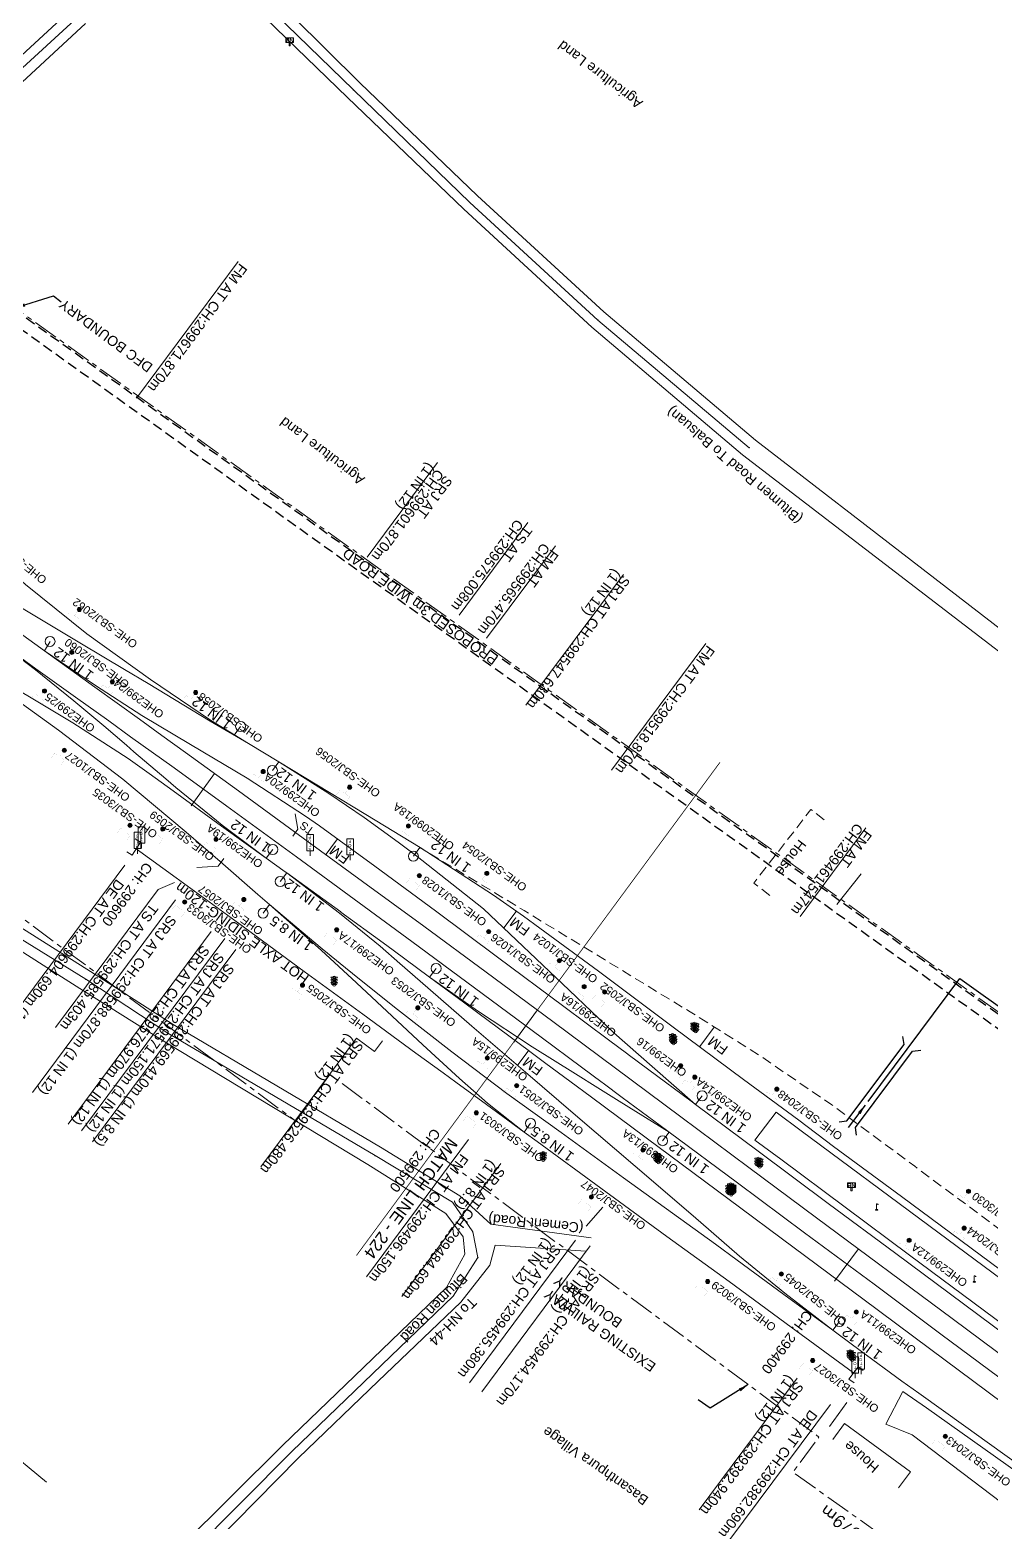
# Model space of a CAD drawing. Header units: metres. Extents: x 628572 to 650094, y 3375792 to 3391117.
# Drawn here: x 645079.5 to 645319.8, y 3379381.3 to 3379754.2 of the extents above; entities that cross this region are included whole.
import ezdxf
from ezdxf.enums import TextEntityAlignment as Align

# ---------------------------------------------------------------- set-up
doc = ezdxf.new("R2010")
doc.units = ezdxf.units.M
doc.header["$MEASUREMENT"] = 0
for name, pattern in [('CENTER', [2, 1.25, -0.25, 0.25, -0.25]), ('DASHED', [0.75, 0.5, -0.25]), ('PHANTOM2', [1.25, 0.625, -0.125, 0.125, -0.125, 0.125, -0.125])]:
    doc.linetypes.add(name, pattern=pattern)
for name, color, linetype, lineweight in [('Compound Wall', 251, 'Continuous', 0), ('DFCC BOUNDARY', 6, 'CENTER', 0), ('Exg track', 7, 'Continuous', 0), ('Existing Chainage', 7, 'Continuous', 0), ('Existing IR Track', 143, 'Continuous', 0), ('Existing Railway Boundary', 7, 'CENTER', 0), ('Lamp_Post', 7, 'Continuous', 0), ('MATCH LINE', 7, 'Continuous', 0), ('Name Board', 251, 'Continuous', 0), ('NEW PRO. BOX', 1, 'Continuous', 30), ('OHE MAST', 8, 'Continuous', 0), ('Platform', 251, 'Continuous', 0), ('Residential Building Semipucca', 251, 'Continuous', 0), ("SADHUGARH STN SRJ's", 251, 'Continuous', 0), ("SARAI BANJARA STN SRJ's", 251, 'Continuous', 0), ('Side Details', 251, 'Continuous', 0), ('Sign Board', 251, 'Continuous', 0), ('SRJ13A', 8, 'Continuous', 0), ('STOP', 8, 'Continuous', 0), ('Subroad Centre', 34, 'Continuous', 0), ('Subroad Edge', 34, 'Continuous', 0), ('Text', 251, 'Continuous', 0)]:
    doc.layers.add(name, color=color, linetype=linetype, lineweight=lineweight)
doc.layers.add('DRAIN CULVERT', color=1, linetype='Continuous')
doc.layers.add('PROPOSED ROAD', color=10, linetype='DASHED')
doc.styles.add('CUT-FILL', font='cut-fill.shx', dxfattribs={"height": 2})
doc.styles.add('NB', font='swissbo.ttf', dxfattribs={"height": 1.5})
doc.styles.add('ROMANT', font='romant__.ttf')
doc.styles.get("Standard").update_dxf_attribs({"font": 'arial.ttf'})
doc.styles.add('Style-Arial', font='arial.ttf')
doc.styles.add('Text', font='arial.ttf', dxfattribs={"height": 2})
doc.dimstyles.new('ISO-25', dxfattribs={"dimtxt": 2.5, "dimasz": 2.5, "dimexe": 1.25, "dimexo": 0.625, "dimtad": 1, "dimtxsty": 'Standard', "dimcen": 2.5, "dimadec": 0, "dimazin": 0, "dimtfac": 1, "dimtmove": 0, "dimatfit": 3, "dimfxl": 1, "dimarcsym": 0})

# ---------------------------------------------------------------- blocks, each defined once
blk = doc.blocks.new('LP')
at = {"flags": 128}
for points in [[(0, 0), (0, 1.5)], [(0.25, 1.35), (0.44, 1.35)]]:
    blk.add_lwpolyline(points, dxfattribs=at)
for centre, radius, start, end in [((0.07, 0.99), 0.519, 57.6425, 97.3165), ((0.34, 1.33), 0.094, 11.7012, 168.0476)]:
    blk.add_arc(centre, radius, start, end)
at = {"extrusion": (0, 0, -1)}
blk.add_ellipse((0, 0.01), major_axis=(0.308, 0), ratio=0.400495, dxfattribs=at)
blk.add_ellipse((0.35, 1.36), major_axis=(0.0017, 0.0438), ratio=0.461056, start_param=1.74022, end_param=4.575836)
blk = doc.blocks.new('NB')
for p, q in [((-0.98, 0.82), (-0.98, 1.98)), ((-0.98, 1.98), (0.98, 1.98)), ((-0.98, 0.82), (0.98, 0.82)), ((-0.13, 0.82), (-0.13, 0)), ((-0.13, 0), (0.13, 0)), ((0.13, 0.82), (0.13, 0)), ((0.98, 1.98), (0.98, 0.82))]:
    blk.add_line(p, q)
at = {"style": 'NB', "width": 1.025371}
blk.add_text('NB', height=0.988, rotation=180, dxfattribs=at).set_placement((-0.02, 1.38), align=Align.MIDDLE_CENTER)
blk = doc.blocks.new('STOP')
at = {"layer": 'SRJ13A', "flags": 128}
blk.add_lwpolyline([(0.84, 5.38), (-0.84, 5.38), (-0.84, 1.32), (0.84, 1.32), (0.84, 5.38)], close=True, dxfattribs=at)
blk.add_lwpolyline([(0, 1.32), (0, 0)], dxfattribs=at)
at = {"layer": 'SRJ13A', "char_height": 0.739, "attachment_point": 7, "rotation": 180, "line_spacing_factor": 0.6, "style": 'CUT-FILL'}
for s, insert in [('O', (0.3, 4.07)), ('P', (0.3, 5.05)), ('S', (0.3, 2.02)), ('T', (0.3, 3.07))]:
    blk.add_mtext(s, dxfattribs=dict(at, insert=insert))
blk = doc.blocks.new('SIG')
for color, points in [(1, [(-0.22, 0.42, 0.180295), (-0.01, 0.33, -0.00255), (0.01, 0.33, -0.00255), (0.02, 0.33, 0.180295), (0.23, 0.42, -0.002654), (0.25, 0.44, 0.184495), (0.33, 0.65, 1.000001), (-0.32, 0.65, 0.184495), (-0.24, 0.44, -0.002654)]), (2, [(0.23, -0.23, -0.002654), (0.25, -0.21, 0.184495), (0.33, 0.01, 1.000001), (-0.32, 0.01, 0.184495), (-0.24, -0.21, -0.002654), (-0.22, -0.23, 0.180295), (-0.01, -0.32, -0.00255), (0.01, -0.32, -0.00255), (0.02, -0.32, 0.180295)]), (3, [(0.23, -0.88, -0.002654), (0.25, -0.86, 0.184495), (0.33, -0.64, 1.000001), (-0.32, -0.64, 0.184495), (-0.24, -0.86, -0.002654), (-0.22, -0.88, 0.395599)])]:
    blk.add_hatch(color=color).paths.add_polyline_path(points)
for p, q in [((-0.31, 0.98), (-0.32, -0.9)), ((0.33, -0.9), (0.32, 0.98))]:
    blk.add_line(p, q)
at = {"flags": 128}
for points in [[(-0.31, 0.98), (-0.81, 0.98, 0.198758), (-0.42, 0.41, 0.003814), (-0.31, 0.39)], [(-0.31, 0.33), (-0.81, 0.33, 0.198758), (-0.42, -0.23, 0.003727), (-0.32, -0.26)], [(0.32, 0.98), (0.82, 0.98, -0.198758), (0.44, 0.41, -0.003814), (0.32, 0.39)], [(0.32, 0.33), (0.82, 0.33, -0.198758), (0.44, -0.23, -0.003727), (0.33, -0.26)], [(-0.32, -0.32), (-0.81, -0.32, 0.198758), (-0.42, -0.88, 0.003639), (-0.32, -0.9)], [(0.33, -0.32), (0.82, -0.32, -0.198758), (0.44, -0.88, -0.003639), (0.33, -0.9)]]:
    blk.add_lwpolyline(points, format="xyb", dxfattribs=at)
for centre, radius, start, end in [((0.01, 0.91), 0.324, 12.4049, 167.5951), ((0.01, 0.81), 0.357, 27.7578, 152.2422), ((0.01, -0.9), 0.324, 181.4572, 358.5428)]:
    blk.add_arc(centre, radius, start, end)
blk = doc.blocks.new('OHE MAST')
h = blk.add_hatch(color=256)
edge = h.paths.add_edge_path()
edge.add_arc((0, 0), 0.514, 0, 360)
at = {"const_width": 0.01, "flags": 128}
for points in [[(1.5, 3.5), (1.5, 2), (-1.5, 2), (-1.5, 3.5)], [(0, 2), (0, 0)]]:
    blk.add_lwpolyline(points, dxfattribs=at)
blk.add_circle((0, 0), 0.514)

msp = doc.modelspace()

# ---------------------------------------------------------------- linework, layer by layer
at = {"layer": 'Compound Wall', "linetype": 'Continuous', "flags": 128}
for points in [[(645281.1783, 3379535.5799), (645287.2924, 3379543.257)], [(645003.217, 3379474.1753), (645003.6444, 3379474.7045), (645047.64, 3379431.1998), (645072.6223, 3379400.4256), (645083.6898, 3379391.2815)], [(645279.3475, 3379405.1603), (645283.6521, 3379411.1359)]]:
    msp.add_lwpolyline(points, dxfattribs=at)
at = {"layer": 'DFCC BOUNDARY', "ltscale": 5, "flags": 128}
msp.add_lwpolyline([(645346.1837, 3379491.1213), (644839.6006, 3379853.8387)], dxfattribs=at)
at = {"layer": 'DRAIN CULVERT'}
msp.add_lwpolyline([(645289.0162, 3379486.3444), (645311.9598, 3379517.1423), (645325.6037, 3379507.3731), (645358.8952, 3379553.555)], dxfattribs=at)
at = {"layer": 'Exg track', "const_width": 0.3, "flags": 128}
for points in [[(645156.3848, 3379551.9968), (645153.4565, 3379548.0665)], [(645201.0911, 3379533.9506), (645197.9319, 3379529.7104)], [(645204.1524, 3379499.1351), (645201.389, 3379495.4261)]]:
    msp.add_lwpolyline(points, dxfattribs=at)
at = {"layer": 'Exg track', "color": 88, "linetype": 'DASHED', "ltscale": 5, "const_width": 0.3, "flags": 128}
msp.add_lwpolyline([(645250.5692, 3379505.0011), (645246.8812, 3379500.0512)], dxfattribs=at)
at = {"layer": 'Existing Chainage', "color": 7, "linetype": 'Continuous', "lineweight": 13, "flags": 128}
for points in [[(645119.7858, 3379560.2395), (645125.6682, 3379568.3264)], [(645200.426, 3379501.2108), (645206.3596, 3379509.2602)], [(645280.6006, 3379441.5157), (645286.5684, 3379449.5398)]]:
    msp.add_lwpolyline(points, dxfattribs=at)
at = {"layer": 'Existing IR Track', "flags": 128}
for points in [[(645329.606, 3379438.7007), (645297.3167, 3379462.622), (645280.3899, 3379475.1251), (645271.6639, 3379481.6909), (645257.8621, 3379491.888), (645240.2623, 3379504.9717), (645221.6204, 3379518.9284), (645206.9825, 3379529.6928), (645202.839, 3379532.729), (645195.3921, 3379537.9337), (645177.0138, 3379549.827), (645163.4744, 3379558.0795), (645154.4054, 3379563.6113), (645141.7376, 3379571.2744), (645134.1416, 3379575.807), (645124.6768, 3379581.6439), (645109.6629, 3379591.8222), (645093.7303, 3379603.2831), (645078.4399, 3379615.5838), (645064.3926, 3379628.0809), (645038.693, 3379655.1177)], [(645008.0015, 3379653.1445), (645023.523, 3379642.5562), (645029.1918, 3379638.9515), (645044.636, 3379629.608), (645055.213, 3379623.1752), (645059.2123, 3379620.7358), (645064.9142, 3379617.2694), (645074.9562, 3379611.2191), (645092.3978, 3379600.79), (645103.1954, 3379594.3328), (645109.0767, 3379590.8399), (645124.5734, 3379581.4554), (645134.1339, 3379575.8074)], [(645324.6469, 3379421.232), (645309.9731, 3379432.1329), (645276.0729, 3379457.3456), (645259.2161, 3379469.905), (645242.1859, 3379482.5771), (645225.8403, 3379494.7122), (645210.2246, 3379506.4111), (645193.5179, 3379518.7265), (645177.9655, 3379530.1923), (645162.6466, 3379541.3767), (645149.0777, 3379551.2539), (645131.6326, 3379563.9879), (645118.4271, 3379573.5935), (645112.4825, 3379577.8856), (645106.8962, 3379581.8944), (645095.7432, 3379589.9487), (645083.1527, 3379599.0279), (645072.9111, 3379606.3856)], [(645051.5902, 3379604.682), (645056.9484, 3379601.0313), (645066.3818, 3379595.0826), (645078.9933, 3379587.7895), (645090.2849, 3379580.9894), (645104.1014, 3379572.063), (645109.2957, 3379568.3127), (645115.3111, 3379563.9793), (645127.3742, 3379555.2259), (645138.6042, 3379547.1817)], [(645321.6837, 3379417.5253), (645307.2167, 3379428.2266), (645290.4896, 3379440.7319), (645273.0778, 3379453.5948), (645256.4044, 3379466.0232), (645239.2802, 3379478.7592), (645238.5814, 3379479.2301), (645227.5474, 3379487.3852), (645222.7556, 3379490.9494), (645222.5458, 3379491.0946), (645217.3803, 3379494.9252), (645207.2705, 3379502.473), (645190.611, 3379514.8247), (645175.0013, 3379526.4038), (645146.1533, 3379547.5515), (645128.7706, 3379560.1776), (645115.5406, 3379569.7597), (645104.6955, 3379577.5385), (645099.2113, 3379581.4716), (645090.913, 3379587.4413), (645081.0438, 3379594.5181), (645069.667, 3379602.7326)], [(645348.6962, 3379391.6815), (645318.9942, 3379413.7676), (645304.3125, 3379424.6314), (645287.6606, 3379437.0456), (645270.484, 3379449.8306), (645253.9485, 3379462.1743), (645236.7521, 3379474.9097), (645219.8671, 3379487.4666), (645214.4465, 3379491.4699), (645208.4756, 3379495.8971), (645204.4809, 3379498.8586), (645204.3974, 3379498.9538), (645191.4496, 3379508.5314), (645187.8691, 3379511.1998), (645179.4235, 3379517.4672), (645170.3233, 3379524.188), (645167.7771, 3379526.0685), (645157.2409, 3379533.7245), (645157.2191, 3379533.7473), (645143.7021, 3379543.5304), (645143.356, 3379543.809), (645138.6042, 3379547.1817), (645127.5705, 3379555.4737), (645126.1721, 3379556.5656), (645115.9839, 3379564.8722), (645113.5063, 3379567.0131), (645105.5205, 3379573.8014), (645103.6242, 3379575.4265), (645098.0077, 3379580.2241), (645090.5228, 3379586.5266), (645080.9295, 3379594.2339), (645069.667, 3379602.7326)], [(645327.4995, 3379424.9542), (645312.8706, 3379435.7977), (645295.9274, 3379448.4032), (645279.0288, 3379460.913), (645261.5522, 3379473.9399), (645245.8914, 3379485.6238), (645244.7456, 3379486.4783), (645234.221, 3379494.3114), (645229.0702, 3379498.1379), (645228.9238, 3379498.24), (645224.082, 3379501.8263), (645212.9414, 3379510.1015), (645196.3757, 3379522.4195), (645180.8936, 3379534.0033), (645165.7638, 3379545.1869), (645151.9046, 3379555.2497), (645148.4332, 3379557.6669), (645133.8448, 3379567.1631), (645119.6543, 3379575.5785), (645107.4974, 3379582.8496), (645095.8772, 3379590.313), (645083.1527, 3379599.0279)], [(645077.7004, 3379585.6678), (645086.6527, 3379579.1981), (645102.7684, 3379566.9277), (645118.6029, 3379553.7191), (645127.0922, 3379546.3348), (645136.4755, 3379538.1235), (645139.3981, 3379535.6166), (645152.5627, 3379524.5635), (645158.3791, 3379519.7718), (645161.8562, 3379516.9231), (645171.3993, 3379509.3393), (645184.9822, 3379498.7965), (645198.7359, 3379488.4018), (645212.2845, 3379478.6179), (645227.8465, 3379467.3335), (645243.6761, 3379455.9094), (645250.8575, 3379450.7112), (645256.2784, 3379446.7387), (645267.9701, 3379438.1499), (645280.2133, 3379429.2153), (645281.5295, 3379428.2334), (645287.015, 3379424.1875), (645297.425, 3379416.5182), (645301.6828, 3379413.4875), (645313.4411, 3379405.0691), (645318.799, 3379401.2832), (645328.1911, 3379394.5042)], [(645141.7376, 3379571.2744), (645154.2198, 3379563.3247), (645163.0476, 3379557.3174), (645171.5441, 3379551.1841), (645175.8895, 3379547.9839), (645192.86, 3379534.5229), (645214.3115, 3379514.169), (645225.4746, 3379503.5347), (645234.9995, 3379495.172), (645245.8914, 3379485.6238)], [(645103.7572, 3379548.7906), (645105.0669, 3379547.9398), (645107.157, 3379551.1572), (645105.8473, 3379552.008)], [(645106.1119, 3379549.5485), (645116.1031, 3379542.2479), (645131.6397, 3379530.9186), (645148.1002, 3379518.9121), (645162.6901, 3379508.2347), (645176.0012, 3379498.4576), (645182.7807, 3379493.5283), (645185.9768, 3379491.1944), (645193.634, 3379485.6274), (645203.0107, 3379478.7627), (645206.2634, 3379476.3602), (645222.185, 3379464.7378), (645238.7161, 3379452.682), (645254.3131, 3379441.3748), (645269.7781, 3379430.0229), (645285.3601, 3379418.5748)], [(645143.6957, 3379543.5333), (645156.8776, 3379533.4786), (645167.0268, 3379525.1858), (645171.9943, 3379520.8358), (645177.0284, 3379516.4322), (645189.9327, 3379505.2389), (645203.3892, 3379493.7128), (645215.8887, 3379482.9961), (645230.8094, 3379470.1947), (645245.2595, 3379457.7786), (645256.8808, 3379447.7407), (645268.1683, 3379438.4733), (645280.2133, 3379429.2153)], [(645139.3981, 3379535.6166), (645152.3237, 3379524.1738), (645161.1747, 3379516.0116), (645166.1971, 3379511.312), (645177.76, 3379500.5642), (645186.8947, 3379492.0927), (645193.9049, 3379485.993), (645203.0107, 3379478.7627)], [(645179.4118, 3379517.476), (645191.5984, 3379508.8542), (645205.0704, 3379500.0217), (645215.8639, 3379493.2787), (645221.4782, 3379489.8133), (645226.8267, 3379486.4711), (645239.2802, 3379478.7592)], [(645179.4118, 3379517.476), (645191.5984, 3379508.8542), (645205.0704, 3379500.0217), (645215.8639, 3379493.2787), (645221.4782, 3379489.8133), (645226.8267, 3379486.4711), (645239.2802, 3379478.7592)], [(645287.7533, 3379419.2007), (645286.493, 3379420.123), (645284.2273, 3379417.0267), (645285.4876, 3379416.1044)], [(645287.7533, 3379419.2007), (645286.493, 3379420.123), (645284.2273, 3379417.0267), (645285.4876, 3379416.1044)]]:
    msp.add_lwpolyline(points, dxfattribs=at)
for points, elevation in [([(645145.2604, 3379552.7266), (645146.5094, 3379554.4424), (645145.774, 3379558.2434)], 266.68), ([(645128.0203, 3379547.1206), (645126.5825, 3379545.1827), (645121.2109, 3379544.8562)], 473.451)]:
    msp.add_lwpolyline(points, dxfattribs=dict(at, elevation=elevation))
at = {"layer": 'Existing IR Track', "color": 88, "linetype": 'DASHED', "ltscale": 5, "flags": 128}
for points in [[(645264.4033, 3379537.8999), (645260.4514, 3379540.9611), (645274.7199, 3379559.3813), (645278.6719, 3379556.32)], [(645796.051, 3379092.334), (645786.8432, 3379099.1751), (645772.0176, 3379110.2895), (645755.282, 3379122.8364), (645738.2075, 3379137.0691), (645734.1924, 3379140.5703), (645721.7452, 3379151.4243), (645697.1925, 3379173.1916), (645694.4742, 3379175.6016), (645681.6516, 3379186.4279), (645669.0902, 3379196.3955), (645654.1938, 3379207.771), (645639.9103, 3379218.4645), (645626.5201, 3379228.4618), (645612.3837, 3379238.9665), (645598.4449, 3379249.2364), (645583.8885, 3379259.9864), (645569.9758, 3379270.333), (645555.0285, 3379281.3905), (645540.5596, 3379292.2068), (645523.285, 3379305.0208), (645499.2608, 3379322.8236), (645481.5125, 3379336.0476), (645463.1939, 3379349.6362), (645446.7866, 3379361.7906), (645431.243, 3379373.29), (645415.4871, 3379384.935), (645400.1815, 3379396.3059), (645382.885, 3379409.1295), (645367.0164, 3379420.9198), (645350.2385, 3379433.3956), (645333.9404, 3379445.4914), (645316.7979, 3379458.1929), (645300.6587, 3379470.1905), (645279.9538, 3379485.5172), (645261.7799, 3379497.9623), (645245.9712, 3379507.888), (645244.5069, 3379508.7958), (645223.0907, 3379521.8664), (645203.0084, 3379534.1113), (645195.7164, 3379538.5356), (645176.9703, 3379549.8488)], [(645772.0176, 3379110.2895), (645755.282, 3379122.8364), (645738.2075, 3379137.0691), (645734.1924, 3379140.5703), (645721.7452, 3379151.4243), (645697.1925, 3379173.1916), (645694.4742, 3379175.6016), (645681.6516, 3379186.4279), (645669.0902, 3379196.3955), (645654.1938, 3379207.771), (645639.9103, 3379218.4645), (645626.5201, 3379228.4618), (645612.3837, 3379238.9665), (645598.4449, 3379249.2364), (645583.8885, 3379259.9864), (645569.9758, 3379270.333), (645555.0285, 3379281.3905), (645540.5596, 3379292.2068), (645523.285, 3379305.0208), (645499.2608, 3379322.8236), (645481.5125, 3379336.0476), (645463.1939, 3379349.6362), (645446.7866, 3379361.7906), (645431.243, 3379373.29), (645415.4871, 3379384.935), (645400.1815, 3379396.3059), (645382.885, 3379409.1295), (645367.0164, 3379420.9198), (645350.2385, 3379433.3956), (645333.9404, 3379445.4914), (645316.7979, 3379458.1929), (645300.6587, 3379470.1905), (645279.9538, 3379485.5172), (645261.7799, 3379497.9623), (645245.9712, 3379507.888), (645244.5069, 3379508.7958), (645223.0907, 3379521.8664), (645203.0084, 3379534.1113), (645195.7164, 3379538.5356), (645176.9703, 3379549.8488)]]:
    msp.add_lwpolyline(points, dxfattribs=at)
at = {"layer": 'Existing Railway Boundary', "ltscale": 5, "flags": 128}
msp.add_lwpolyline([(631983.38, 3389039.032), (631997.7807, 3389029.4226), (631998.0481, 3389028.4172), (632017.689, 3389013.381), (632054.7643, 3388986.9088), (632106.6339, 3388955.856), (632154.9467, 3388925.0992), (632230.8669, 3388875.9972), (632261.2753, 3388857.0709), (632290.5359, 3388840.2738), (632385.6616, 3388776.6365), (632400.5735, 3388766.5357), (632397.5375, 3388762.1235), (632395.5364, 3388759.1088), (632389.2973, 3388750.367), (632386.7075, 3388746.9674), (632380.0799, 3388739.4039), (632361.8258, 3388715.063), (632365.1364, 3388712.5802), (632373.8273, 3388706.8724), (632388.4278, 3388697.2834), (632403.5607, 3388687.3436), (632418.7904, 3388677.3402), (632434.5002, 3388667.0345), (632450.2517, 3388656.7014), (632466.7864, 3388645.8571), (632483.3195, 3388635.0137), (632501.7611, 3388622.9148), (632520.2525, 3388610.7831), (632536.8197, 3388599.9238), (632553.3588, 3388589.0829), (632565.8495, 3388580.885), (632578.4671, 3388572.604), (632596.9196, 3388560.5289), (632615.4939, 3388548.3741), (632635.6038, 3388535.295), (632652.8405, 3388523.9973), (632669.9946, 3388512.743), (632686.4084, 3388501.9869), (632696.8068, 3388495.1588), (632732.8678, 3388550.0585), (632815.552, 3388494.313), (632865.8266, 3388462.6693), (632954.7858, 3388408.1832), (633025.1519, 3388369.9037), (633056.7277, 3388353.8904), (633065.1399, 3388349.0145), (633088.5914, 3388328.9973), (633152.5885, 3388273.22), (633202.5468, 3388242.3953), (633264.4413, 3388204.6969), (633318.529, 3388171.7998), (633353.1394, 3388148.7029), (633406.9301, 3388112.3266), (633420.502, 3388103.4378), (633436.8123, 3388092.7008), (633466.2362, 3388073.356), (633479.8402, 3388064.4269), (633497.3225, 3388052.9837), (633514.7073, 3388041.6043), (633531.7969, 3388030.3277), (633546.129, 3388020.9518), (633562.4852, 3388010.2117), (633576.5949, 3388000.9466), (633594.4174, 3387989.2137), (633606.8568, 3387981.0241), (633607.7091, 3387982.3188), (633610.8424, 3387980.256), (633626.8506, 3387969.7582), (633642.9494, 3387959.201), (633660.1619, 3387947.8844), (633677.4438, 3387936.5221), (633693.0899, 3387926.2037), (633708.7685, 3387915.8637), (633726.0343, 3387904.4973), (633743.3468, 3387893.1002), (633758.2779, 3387883.3197), (633773.1647, 3387873.5681), (633789.2894, 3387862.9617), (633805.4356, 3387852.3412), (633820.4764, 3387842.4668), (633835.4704, 3387832.6232), (633852.0416, 3387821.7432), (633886.4734, 3387799.1411), (633904.4207, 3387787.3621), (633919.3393, 3387777.5707), (633934.3023, 3387767.7502), (633949.6629, 3387757.6969), (633964.9235, 3387747.7091), (633980.0551, 3387737.7098), (633995.2041, 3387727.6988), (634012.3387, 3387716.4289), (634029.3333, 3387705.2512), (634045.5362, 3387694.5849), (634061.6293, 3387683.9862), (634078.9907, 3387672.5929), (634096.3149, 3387661.224), (634113.1506, 3387650.1721), (634130.0059, 3387639.1072), (634145.8823, 3387628.6414), (634161.8963, 3387618.085), (634177.8703, 3387607.6107), (634193.7633, 3387597.1895), (634209.9993, 3387586.506), (634226.097, 3387575.9134), (634243.1652, 3387564.6955), (634260.1615, 3387553.5249), (634275.6177, 3387543.3646), (634291.1318, 3387533.1662), (634296.8083, 3387529.4449), (634291.9143, 3387522.0113), (634301.9583, 3387515.4268), (634317.7028, 3387505.1053), (634344.1271, 3387487.7818), (634370.6963, 3387470.3636), (634386.1901, 3387460.3813), (634401.9429, 3387450.229), (634426.4972, 3387434.0857), (634451.3792, 3387417.727), (634475.9114, 3387401.5928), (634500.3759, 3387385.5031), (634523.6732, 3387370.1555), (634547.0997, 3387354.7227), (634564.8006, 3387343.068), (634582.571, 3387331.3674), (634601.3879, 3387318.9723), (634620.2858, 3387306.5238), (634639.3106, 3387294.0156), (634658.1243, 3387281.6461), (634679.4814, 3387267.2836), (634702.026, 3387254.0413), (634712.9167, 3387246.4104), (634726.0042, 3387238.4627), (634737.8854, 3387230.0656), (634750.9438, 3387221.7267), (634764.9008, 3387212.4131), (634775.612, 3387204.6159), (634789.3703, 3387195.959), (634801.4607, 3387188.869), (634814.7172, 3387180.8194), (634815.4987, 3387180.2694), (634827.9598, 3387171.3498), (634840.5994, 3387164.128), (634854.2176, 3387155.5292), (634871.8787, 3387143.9515), (634877.6173, 3387139.7695), (634887.5373, 3387132.4757), (634902.4262, 3387121.5277), (634921.3448, 3387107.4791), (634940.6674, 3387093.1306), (634962.2421, 3387077.0753), (634984.1126, 3387060.8), (635000.5185, 3387048.6195), (635017.0238, 3387036.3652), (635035.7455, 3387022.426), (635054.4369, 3387008.5092), (635082.1937, 3386987.9155), (635109.8573, 3386967.3911), (635134.2436, 3386949.2611), (635158.5309, 3386931.2047), (635180.7563, 3386914.7058), (635202.7867, 3386898.3516), (635206.1213, 3386895.8016), (635211.1242, 3386892.0437), (635230.1367, 3386877.9281), (635249.207, 3386863.7701), (635270.9723, 3386847.61), (635292.819, 3386831.3895), (635313.1117, 3386816.3456), (635333.3618, 3386801.3334), (635352.372, 3386787.2182), (635371.5331, 3386772.9909), (635390.4616, 3386758.9197), (635409.8226, 3386744.527), (635427.2062, 3386731.6093), (635445.0434, 3386718.3546), (635461.6171, 3386706.0794), (635478.4695, 3386693.5976), (635493.4196, 3386682.4884), (635508.6023, 3386671.2062), (635518.0063, 3386664.2196), (635527.5618, 3386657.1206), (635543.461, 3386645.2907), (635559.7145, 3386633.1978), (635591.676, 3386610.2688), (635606.0755, 3386599.5015), (635620.6466, 3386588.6057), (635636.5434, 3386576.7606), (635652.3995, 3386564.9458), (635668.2493, 3386553.1365), (635683.9787, 3386541.4169), (635700.2614, 3386528.9886), (635716.7419, 3386516.4094), (635732.9183, 3386504.3569), (635749.0007, 3386492.3748), (635764.9276, 3386480.5277), (635780.91, 3386468.6394), (635796.8963, 3386456.7694), (635812.8908, 3386444.8934), (635829.3631, 3386432.6938), (635845.7912, 3386420.527), (635861.6814, 3386408.7334), (635877.6317, 3386396.8953), (635893.2055, 3386385.3425), (635908.8769, 3386373.7174), (635925.058, 3386361.6972), (635941.2668, 3386349.6564), (635956.6865, 3386338.1889), (635972.0823, 3386326.7391), (635987.7899, 3386315.0493), (636003.5308, 3386303.3347), (636019.0977, 3386291.765), (636034.6476, 3386280.2079), (636050.7681, 3386268.2256), (636066.8961, 3386256.2378), (636083.1084, 3386244.1987), (636099.3561, 3386232.1333), (636114.134, 3386221.1471), (636147.8198, 3386196.1265), (636166.7058, 3386182.1085), (636182.4635, 3386170.4111), (636198.2037, 3386158.7268), (636214.3364, 3386146.7471), (636230.3919, 3386134.8247), (636230.9614, 3386134.4025), (636228.154, 3386130.995), (636300.9317, 3386076.4069), (636382.1931, 3386014.4435), (636463.0816, 3385952.0584), (636544.2755, 3385889.3268), (636568.8921, 3385871.1182), (636613.4471, 3385839.7025), (636628.0709, 3385853.6506), (636650.5128, 3385835.4717), (636693.9069, 3385800.1065), (636686.7095, 3385790.4003), (636696.0629, 3385782.3378), (636710.473, 3385769.9165), (636766.0138, 3385726.4206), (636849.4668, 3385668.9836), (636931.64, 3385608.8479), (637013.8419, 3385548.1951), (637096.6082, 3385488.6336), (637121.9489, 3385470.2058), (637176.9181, 3385426.1737), (637258.1753, 3385363.4078), (637340.1494, 3385301.7514), (637422.2947, 3385241.0852), (637447.0788, 3385223.2045), (637528.2227, 3385160.8768), (637610.9552, 3385100.7612), (637694.8717, 3385041.953), (637753.3499, 3385002.2846), (637771.5944, 3384989.982), (637771.5944, 3384979.4924), (637852.0915, 3384922.0343), (637935.0162, 3384862.0714), (637993.4351, 3384821.4573), (638019.0158, 3384803.2052), (638102.4107, 3384745.0584), (638178.9785, 3384688.3398), (638237.6603, 3384636.8079), (638344.701, 3384557.2221), (638427.4112, 3384496.8586), (638508.4228, 3384435.5926), (638565.3238, 3384391.9743), (638589.782, 3384373.2765), (638631.8324, 3384337.8543), (638619.2503, 3384320.7689), (638700.6253, 3384258.2275), (638758.2306, 3384210.1286), (638748.4263, 3384194.4881), (638832.9819, 3384135.241), (638898.2751, 3384089.8354), (638910.685, 3384104.7359), (638994.0238, 3384045.8483), (639077.2216, 3383986.384), (639102.1383, 3383968.0886), (639159.8745, 3383926.5901), (639184.8741, 3383908.5552), (639242.6613, 3383867.4991), (639268.1519, 3383849.1332), (639327.9549, 3383811.5106), (639354.2186, 3383795.0507), (639414.5653, 3383756.9689), (639440.0428, 3383739.3736), (639498.3493, 3383699.1058), (639523.8465, 3383681.6785), (639574.9736, 3383646.7331), (639583.1624, 3383652.0276), (639689.1575, 3383571.5368), (639770.3529, 3383510.1038), (639826.8338, 3383467.0843), (639851.6063, 3383448.3401), (639907.8381, 3383405.1303), (639928.7552, 3383389.2727), (639932.4136, 3383385.8226), (639987.4639, 3383341.8457), (640012.7135, 3383323.0928), (640093.1273, 3383262.0565), (640171.8725, 3383196.1592), (640228.3322, 3383153.381), (640311.5957, 3383095.2106), (640394.8641, 3383036.2274), (640477.4145, 3382977.0386), (640559.1827, 3382915.4685), (640665.4567, 3382835.3045), (640720.6935, 3382789.5682), (640744.1896, 3382769.9043), (640801.5333, 3382727.7921), (640884.497, 3382668.355), (640967.4181, 3382609.4811), (641049.3321, 3382547.9775), (641130.842, 3382487.0083), (641212.6929, 3382426.3203), (641295.2397, 3382366.2732), (641377.1032, 3382305.6407), (641458.6913, 3382244.4694), (641539.788, 3382182.3426), (641622.1383, 3382122.0097), (641702.364, 3382062.6427), (641784.5528, 3382001.6936), (641867.0132, 3381941.5198), (641973.939, 3381862.1361), (642047.1447, 3381806.5386), (642111.3474, 3381756.247), (642135.5451, 3381737.1522), (642191.6481, 3381692.8805), (642216.3665, 3381674.0919), (642297.8377, 3381612.4104), (642380.4062, 3381552.4772), (642463.3246, 3381492.4122), (642545.7114, 3381431.7783), (642627.5896, 3381371.9523), (642710.042, 3381311.7191), (642794.2249, 3381254.3826), (642875.8129, 3381193.2771), (642956.3456, 3381130.3141), (643036.4583, 3381067.3443), (643117.185, 3381004.8095), (643172.4593, 3380960.8682), (643197.158, 3380942.1115), (643255.3116, 3380901.5691), (643282.0179, 3380885.9855), (643340.0019, 3380844.3971), (643414.9945, 3380785.1482), (643451.8986, 3380756.7808), (643532.8037, 3380694.4612), (643535.2972, 3380692.6635), (643551.2784, 3380680.8194), (643567.3357, 3380668.919), (643583.0638, 3380657.2952), (643598.7082, 3380645.7333), (643614.3081, 3380634.1892), (643630.1523, 3380622.4653), (643650.0814, 3380608.0318), (643669.585, 3380593.9065), (643682.7179, 3380584.1884), (643695.5222, 3380574.7117), (643709.3225, 3380564.4893), (643722.9637, 3380554.3847), (643737.887, 3380543.3483), (643752.8235, 3380532.3022), (643768.2592, 3380520.8389), (643783.7331, 3380509.3472), (643799.7855, 3380497.4973), (643815.9413, 3380485.5714), (643832.7782, 3380473.1288), (643849.7289, 3380460.6021), (643866.059, 3380448.5159), (643882.3496, 3380436.4589), (643898.3816, 3380424.7148), (643914.2305, 3380413.1048), (643929.3278, 3380401.9147), (643944.4267, 3380390.7231), (643959.7518, 3380379.1349), (643975.3902, 3380367.3097), (643987.907, 3380358.1055), (644000.1603, 3380349.0958), (644017.4569, 3380336.3184), (644034.4669, 3380323.7528), (644046.4455, 3380314.9727), (644249.4258, 3380165.3983), (644621.007, 3379887.6965), (644676.9944, 3379845.4482), (644702.8645, 3379825.9912), (644738.6024, 3379799.4801), (644742.2817, 3379796.7418), (644771.2557, 3379773.8192), (644804.6479, 3379750.2058), (644834.554, 3379728.6172), (644848.5372, 3379718.5093), (644863.2911, 3379707.9396), (644878.1999, 3379697.2589), (644893.8111, 3379686.127), (644909.381, 3379675.0245), (644918.4816, 3379668.5863), (644935.1691, 3379656.7791), (644907.7997, 3379620.3367), (644936.8456, 3379598.666), (644961.4527, 3379618.4234), (645145.9779, 3379481.4776), (645154.4712, 3379493.1591), (645276.7247, 3379402.534), (645270.2115, 3379393.7381), (645468.3754, 3379252.8811), (645478.6859, 3379267.1096), (645498.5589, 3379252.3702), (645510.5872, 3379243.9988), (645510.5872, 3379243.9988), (645531.3517, 3379228.922), (645544.8911, 3379218.91), (645549.0311, 3379215.8257)], dxfattribs=at)
at = {"layer": 'MATCH LINE', "linetype": 'PHANTOM2', "ltscale": 15, "const_width": 0.2}
msp.add_lwpolyline([(645251.9825, 3379571.1391), (645161.1287, 3379447.9)], dxfattribs=at)
at = {"layer": 'NEW PRO. BOX'}
for points in [[(645281.7478, 3379481.3169), (645283.6826, 3379481.5697), (645297.9755, 3379500.6144), (645297.7086, 3379502.6565)], [(645286.0733, 3379477.9913), (645285.8205, 3379479.9261), (645300.121, 3379498.9808), (645302.1631, 3379499.2476)]]:
    msp.add_lwpolyline(points, dxfattribs=at)
at = {"layer": 'Platform', "linetype": 'Continuous', "flags": 128}
msp.add_lwpolyline([(645501.7605, 3379308.8655), (645496.708, 3379301.4503), (645490.075, 3379306.3432), (645477.696, 3379315.5924), (645445.7824, 3379339.3212), (645407.2067, 3379367.9023), (645382.0595, 3379386.6145), (645299.3762, 3379447.9702), (645267.1544, 3379471.9597), (645260.7115, 3379476.6928), (645265.9886, 3379483.7588), (645272.2708, 3379479.0948), (645304.213, 3379455.4258), (645388.368, 3379392.9797), (645412.2621, 3379375.2029), (645450.5926, 3379346.7929), (645483.8658, 3379322.1325), (645501.7605, 3379308.8655)], dxfattribs=at)
msp.add_lwpolyline([(645293.4271, 3379405.7206), (645297.7135, 3379413.9591), (645303.6385, 3379409.8422), (645355.2966, 3379373.1251), (645349.6367, 3379365.4391), (645300.0562, 3379403.1098), (645293.4271, 3379405.7206)], close=True, dxfattribs=at)
at = {"layer": 'PROPOSED ROAD', "linetype": 'DASHED', "ltscale": 5}
for points in [[(645369.7145, 3379473.9234, -0.26089752), (645361.9795, 3379475.0507), (645349.111, 3379484.5629), (645344.1462, 3379488.2756), (645038.5111, 3379707.1126)], [(645369.8971, 3379477.4273, -0.29530426), (645364.2973, 3379477.0612), (645350.9012, 3379486.9702), (645345.8926, 3379490.7148), (645040.8988, 3379709.0927)]]:
    msp.add_lwpolyline(points, format="xyb", dxfattribs=at)
at = {"layer": 'Residential Building Semipucca', "linetype": 'Continuous', "flags": 128}
msp.add_lwpolyline([(645280.1769, 3379401.9282), (645283.1433, 3379405.9518), (645299.5834, 3379393.8312), (645296.6169, 3379389.8076)], dxfattribs=at)
at = {"layer": "SARAI BANJARA STN SRJ's", "color": 7}
for p, q in [((645083.1527, 3379599.0279), (645084.545, 3379601.3564)), ((645130.5628, 3379577.917), (645132.1837, 3379580.0926)), ((645141.7376, 3379571.2744), (645140.1167, 3379569.0989)), ((645138.6042, 3379547.1817), (645140.2251, 3379549.3572)), ((645176.9703, 3379549.8488), (645175.3494, 3379547.6732)), ((645143.7021, 3379543.5304), (645142.0812, 3379541.3549)), ((645139.3981, 3379535.6166), (645137.7772, 3379533.4411)), ((645179.4235, 3379517.4672), (645181.0444, 3379519.6427)), ((645245.8914, 3379485.6238), (645247.5124, 3379487.7994)), ((645203.0107, 3379478.7627), (645204.6316, 3379480.9383)), ((645239.2802, 3379478.7592), (645237.6593, 3379476.5836)), ((645280.2133, 3379429.2153), (645281.8342, 3379431.3909))]:
    msp.add_line(p, q, dxfattribs=at)
at = {"layer": "SARAI BANJARA STN SRJ's", "lineweight": 13, "flags": 128}
for points in [[(645106.1518, 3379662.1294), (645131.5925, 3379696.2632)], [(645163.7818, 3379622.448), (645181.4041, 3379646.0918)], [(645186.7649, 3379607.9548), (645203.9815, 3379631.0542)], [(645193.6297, 3379602.1612), (645210.8462, 3379625.2606)], [(645203.5025, 3379585.4469), (645227.843, 3379618.1045)], [(645224.8783, 3379569.2244), (645248.4366, 3379600.8325)], [(645068.0557, 3379498.21), (645103.2214, 3379545.453)], [(645085.9408, 3379504.8836), (645111.6166, 3379539.3774)], [(645111.6166, 3379539.3774), (645115.6519, 3379541.1203)], [(645080.1364, 3379488.6752), (645115.9248, 3379536.7547)], [(645089.0696, 3379480.7568), (645124.858, 3379528.8363)], [(645092.4473, 3379479.0263), (645128.2357, 3379527.1059)], [(645095.169, 3379476.2935), (645130.9575, 3379524.373)], [(645137.2171, 3379470.0214), (645161.1722, 3379502.2035)], [(645161.1722, 3379502.2035), (645165.6488, 3379498.885), (645167.6333, 3379501.5621)], [(645163.6345, 3379442.5477), (645189.1701, 3379476.8532)], [(645172.4972, 3379437.6357), (645197.222, 3379470.8519)], [(645222.6999, 3379459.9796), (645218.5316, 3379455.2584)], [(645189.3712, 3379416.0833), (645215.9162, 3379451.7448)], [(645192.4524, 3379413.8692), (645219.5607, 3379450.2874)], [(645246.777, 3379384.3249), (645271.2701, 3379417.2298)], [(645254.2371, 3379376.5819), (645279.5844, 3379410.6345)]]:
    msp.add_lwpolyline(points, dxfattribs=at)
at = {"layer": "SARAI BANJARA STN SRJ's", "color": 88, "lineweight": 13, "flags": 128}
msp.add_lwpolyline([(645272, 3379532.6429), (645288.4744, 3379554.7466)], dxfattribs=at)
at = {"layer": "SARAI BANJARA STN SRJ's", "color": 7}
for centre in [(645084.545, 3379601.3564), (645132.1837, 3379580.0926), (645140.1167, 3379569.0989), (645140.2251, 3379549.3572), (645175.3494, 3379547.6732), (645142.0812, 3379541.3549), (645137.7772, 3379533.4411), (645181.0444, 3379519.6427), (645247.5124, 3379487.7994), (645204.6316, 3379480.9383), (645237.6593, 3379476.5836), (645281.8342, 3379431.3909)]:
    msp.add_circle(centre, 1.2487, dxfattribs=at)
at = {"layer": 'Subroad Centre', "linetype": 'Continuous', "flags": 128}
for points in [[(645259.2941, 3379649.7515), (645221.476, 3379681.657), (645189.4831, 3379711.0139), (645160.378, 3379739.1769), (645126.8879, 3379771.729), (645120.6092, 3379775.9807), (645112.3921, 3379775.2256), (645104.7879, 3379770.2576), (645091.7692, 3379757.5995), (645058.4741, 3379727.2009), (645023.4644, 3379698.3056), (645000.6108, 3379677.4725), (644964.4564, 3379629.5757)], [(644964.4564, 3379629.5757), (644959.9369, 3379620.2317), (644960.9685, 3379612.6742), (644964.109, 3379605.0294), (644976.814, 3379593.428), (645013.8868, 3379567.7841), (645051.2054, 3379543.1326), (645093.4647, 3379516.9196), (645113.9828, 3379503.4534), (645165.7943, 3379472.8721), (645185.1635, 3379461.2127), (645190.2043, 3379453.8075), (645191.4681, 3379447.3676), (645185.3076, 3379437.7533), (645145.0675, 3379399.0482), (645119.7701, 3379373.4992)]]:
    msp.add_lwpolyline(points, dxfattribs=at)
at = {"layer": 'Subroad Centre'}
for p in [(645160.378, 3379739.177), (645189.483, 3379711.014), (645221.476, 3379681.657), (645259.294, 3379649.752), (645093.465, 3379516.92), (645113.983, 3379503.453), (645165.794, 3379472.872), (645185.163, 3379461.213), (645190.204, 3379453.807), (645191.468, 3379447.368), (645185.308, 3379437.753), (645145.068, 3379399.048)]:
    msp.add_point(p, dxfattribs=at)
at = {"layer": 'Subroad Edge', "linetype": 'Continuous', "flags": 128}
for points in [[(645159.2887, 3379827.3475), (645141.4885, 3379809.2195), (645121.1058, 3379788.701), (645115.7551, 3379783.4835), (645112.0234, 3379780.11), (645111.3911, 3379779.4156), (645105.7174, 3379774.2738), (645102.8667, 3379771.9855), (645090.3788, 3379759.7694), (645056.8634, 3379728.8863), (645022.1656, 3379700.8714), (645018.8205, 3379698.7135), (645007.0882, 3379706.2621), (644990.9348, 3379718.0133), (644985.5977, 3379721.8412), (644981.2049, 3379723.5922), (644978.1826, 3379723.272), (644973.7867, 3379718.3538)], [(645446.9064, 3379660.6002), (645435.8699, 3379631.9438), (645420.226, 3379591.9661), (645407.3884, 3379560.4952), (645403.7087, 3379554.8732), (645400.1276, 3379552.6106), (645386.5591, 3379554.6489), (645260.8988, 3379651.68), (645222.9783, 3379683.7557), (645191.3823, 3379712.6869), (645161.9663, 3379740.9616), (645128.493, 3379774.1867), (645123.0518, 3379778.296), (645121.3134, 3379781.1522), (645121.5359, 3379784.299), (645123.4671, 3379786.9121), (645143.8954, 3379806.7758), (645162.0277, 3379826.0165)], [(645125.5914, 3379769.6049), (645158.8625, 3379737.2891), (645187.9451, 3379709.3515), (645219.9735, 3379679.8918), (645257.6193, 3379647.988), (645384.4723, 3379550.701)], [(645219.8204, 3379452.2963), (645194.6768, 3379455.7097), (645186.9342, 3379462.8357), (645167.1545, 3379474.9661), (645115.3195, 3379505.6561), (645094.6533, 3379518.831), (645052.2772, 3379545.5937), (645015.4299, 3379569.7437), (644978.1435, 3379595.4026), (644966.2539, 3379606.5434), (644963.6579, 3379613.6359), (644963.6302, 3379619.5949), (644966.8386, 3379627.9498), (644982.7032, 3379649.7985), (645002.7495, 3379674.8225), (645025.2391, 3379696.1067), (645060.4826, 3379725.3327), (645093.3748, 3379755.767)], [(644939.4618, 3379627.4025), (644945.3566, 3379621.1864), (644957.0411, 3379609.6783), (644957.0389, 3379609.6687), (644962.6735, 3379603.3152), (644975.4272, 3379591.5638), (645012.7093, 3379565.8993), (645050.1968, 3379541.2163), (645092.0166, 3379514.6565), (645112.862, 3379501.5224), (645163.9358, 3379470.6079), (645183.4938, 3379458.4), (645187.8334, 3379452.5488), (645188.2326, 3379448.2673), (645183.6308, 3379439.9227), (645165.2593, 3379422.1711), (645142.6697, 3379400.3861), (645117.2813, 3379375.1811)], [(645120.3566, 3379370.6073), (645146.6633, 3379397.3678), (645166.5708, 3379416.5273), (645187.2422, 3379436.2052), (645194.4775, 3379445.507), (645195.8153, 3379450.5239), (645218.4749, 3379448.9974)]]:
    msp.add_lwpolyline(points, dxfattribs=at)

# ---------------------------------------------------------------- block references
at = {"layer": 'Lamp_Post', "linetype": 'Continuous'}
for p in [(645291.119, 3379459.324), (645315.534, 3379441.298)]:
    msp.add_blockref('LP', p, dxfattribs=at)
at = {"layer": 'Name Board', "linetype": 'Continuous'}
for p in [(645144.456, 3379750.172), (645144.456, 3379750.172), (645284.85, 3379464.089), (645284.85, 3379464.089)]:
    msp.add_blockref('NB', p, dxfattribs=at)
at = {"layer": 'OHE MAST', "color": 2, "rotation": 143.3908318566117}
for p in [(645091.873, 3379609.34), (645090.001, 3379598.617), (645100.128, 3379591.25), (645083.184, 3379588.945), (645120.932, 3379588.584), (645088.133, 3379574.156), (645137.823, 3379568.837), (645159.435, 3379564.924), (645104.524, 3379555.389), (645112.734, 3379554.483), (645174.121, 3379555.222), (645126.047, 3379551.908), (645176.846, 3379542.826), (645193.731, 3379543.387), (645118.194, 3379536.215), (645132.992, 3379536.857), (645156.177, 3379529.296), (645194.168, 3379528.844), (645211.84, 3379521.58), (645147.658, 3379515.449), (645218.048, 3379515.075), (645223.164, 3379513.731), (645176.463, 3379509.794), (645193.819, 3379497.249), (645242.164, 3379495.32), (645201.169, 3379490.341), (645245.687, 3379492.466), (645266.184, 3379489.465), (645191.088, 3379483.548), (645232.73, 3379474.241), (645314.089, 3379463.929), (645219.855, 3379462.53), (645313.009, 3379454.744), (645299.262, 3379451.708), (645248.911, 3379441.408), (645267.328, 3379443.269), (645286.036, 3379433.78), (645275.142, 3379421.651), (645308.304, 3379402.725)]:
    msp.add_blockref('OHE MAST', p, dxfattribs=at)
at = {"layer": 'Sign Board', "linetype": 'Continuous'}
for p in [(645155.553, 3379516.441), (645245.497, 3379505.005), (645245.914, 3379504.802), (645240.085, 3379502.126), (645240.392, 3379501.745), (645207.78, 3379472.613), (645236.188, 3379472.372), (645236.564, 3379472.031), (645261.483, 3379471.268), (645261.929, 3379470.962), (645254.192, 3379464.311), (645254.587, 3379464.529), (645254.66, 3379464.855), (645254.769, 3379463.931), (645255.176, 3379464.527), (645255.199, 3379464.257), (645284.5, 3379423.119), (645285.014, 3379422.654)]:
    msp.add_blockref('SIG', p, dxfattribs=at)
at = {"layer": 'STOP', "linetype": 'Continuous'}
for p in [(645107.39, 3379549.615), (645106.399, 3379548.288), (645149.543, 3379547.742), (645159.574, 3379546.665), (645287.257, 3379418.22), (645285.803, 3379417.21)]:
    msp.add_blockref('STOP', p, dxfattribs=at)

# ---------------------------------------------------------------- texts
at = {"layer": 'DFCC BOUNDARY', "linetype": 'Continuous', "ltscale": 5}
msp.add_text('DFC BOUNDARY', height=2.5, rotation=143.4264, dxfattribs=at).set_placement((645087.2764, 3379686.0515), align=Align.MIDDLE_RIGHT)
at = {"layer": 'Existing Chainage', "color": 7, "lineweight": 0, "char_height": 2.5, "attachment_point": 4, "line_spacing_factor": 0.6, "style": 'Style-Arial'}
for s, insert, rotation in [('CH: 299600', (645109.3317, 3379545.6806), 233.968152), ('CH: 299500', (645181.2936, 3379479.1671), 233.604096), ('CH: 299400', (645274.2985, 3379433.7403), 233.360568)]:
    msp.add_mtext(s, dxfattribs=dict(at, insert=insert, rotation=rotation))
at = {"layer": 'Existing IR Track', "color": 88, "linetype": 'DASHED', "ltscale": 5}
msp.add_text('House', height=2.5, rotation=233, dxfattribs=at).set_placement((645271.7428, 3379552.0784))
at = {"layer": 'Existing Railway Boundary', "insert": (645207.771, 3379437.6257), "char_height": 2.5, "width": 45.456033, "attachment_point": 3, "rotation": 144.877675}
msp.add_mtext('EXISTING RAILWAY BOUNDARY', dxfattribs=at)
at = {"layer": 'MATCH LINE', "linetype": 'Continuous'}
msp.add_text('MATCH LINE - 224', height=3, rotation=233.623712, dxfattribs=at).set_placement((645184.229, 3379477.5682))
at = {"layer": 'OHE MAST'}
for s, rotation, p in [('OHE-SBJ/2064', 140.527877, (645069.1796, 3379629.2103)), ('OHE-SBJ/2062', 144, (645091.1558, 3379612.3292)), ('OHE-SBJ/2060', 144, (645089.1077, 3379602.2687)), ('OHE299/24', 144, (645101.3804, 3379592.1751)), ('OHE299/25', 144, (645084.1795, 3379588.6625)), ('OHE-SBJ/2058', 144, (645122.4481, 3379588.7218)), ('OHE-SBJ/1027', 144, (645089.2867, 3379573.9949)), ('OHE-SBJ/2056', 144, (645151.8366, 3379575.0724)), ('OHE299/20A', 144, (645138.9005, 3379568.6151)), ('OHE-SBJ/3035', 144, (645096.1402, 3379564.8395)), ('OHE-SBJ/2059', 144, (645110.367, 3379559.1886)), ('OHE2099/18A', 144, (645171.203, 3379561.2137)), ('OHE299/19A', 144, (645124.6296, 3379555.8548)), ('OHE-SBJ/2054', 144, (645188.4746, 3379551.5722)), ('OHE-SBJ/2057', 144, (645122.5304, 3379540.6466)), ('OHE-SBJ/1028', 144, (645178.4146, 3379542.869)), ('OHE-SBJ/3033', 144, (645119.6566, 3379535.9837)), ('OHE299/17A', 144, (645157.4527, 3379529.0419)), ('OHE-SBJ/1026', 144, (645195.5898, 3379528.5387)), ('OHE-SBJ/1024', 144, (645206.1702, 3379528.6332)), ('OHE-SBJ/2053', 144, (645170.7245, 3379517.711)), ('OHE-SBJ/2055', 144, (645149.6037, 3379515.8653)), ('OHE299/16A', 144, (645212.9431, 3379513.6715)), ('OHE-SBJ/2052', 144, (645222.9341, 3379516.3365)), ('OHE299/15A', 144, (645190.8243, 3379502.5502)), ('OHE299/16', 144, (645232.0577, 3379502.5987)), ('OHE299/14A', 144, (645246.8597, 3379492.5376)), ('OHE-SBJ/2051', 144, (645202.6437, 3379490.5895)), ('OHE-SBJ/2048', 144, (645267.3551, 3379489.3946)), ('OHE-SBJ/3031', 144, (645192.7614, 3379483.9114)), ('OHE399/13A', 144, (645228.4527, 3379479.5823)), ('OHE-SBJ/2047', 144, (645218.1751, 3379466.9664)), ('OHE-SBJ/3030', 144, (645315.9023, 3379463.8777)), ('OHE-SBJ/2044', 144, (645314.6067, 3379455.3274)), ('OHE299/12A', 144, (645300.7089, 3379451.1817)), ('OHE-SBJ/2045', 141.491458, (645268.959, 3379443.6601)), ('OHE-SBJ/3029', 144, (645250.7563, 3379441.6407)), ('OHE299/11A', 144, (645287.9179, 3379434.3633)), ('OHE-SBJ/3027', 144, (645276.4573, 3379421.2678)), ('OHE-SBJ/2043', 144, (645309.4226, 3379402.863))]:
    msp.add_text(s, height=2, rotation=rotation, dxfattribs=at).set_placement(p, align=Align.RIGHT)
at = {"layer": 'OHE MAST', "color": 7}
msp.add_text('TS', height=2, rotation=144, dxfattribs=at).set_placement((645147.877, 3379556.5322, 266.68), align=Align.RIGHT)
at = {"layer": 'PROPOSED ROAD', "color": 10, "linetype": 'Continuous', "lineweight": -3, "ltscale": 5}
msp.add_text('PROPOSED 3m WIDE ROAD', height=2.5, rotation=144, dxfattribs=at).set_placement((645158.8626, 3379624.8185), align=Align.RIGHT)
at = {"layer": "SADHUGARH STN SRJ's", "color": 10, "insert": (645319.3252, 3379354.7363), "char_height": 3, "attachment_point": 7, "rotation": 142.779085, "line_spacing_factor": 0.6, "style": 'ROMANT'}
msp.add_mtext('AT DFC CH:108351.679m', dxfattribs=at)
at = {"layer": "SARAI BANJARA STN SRJ's", "color": 7}
for s, rotation, p in [('1 IN 12', 143.603357, (645095.6808, 3379593.4102)), ('1 IN 12', 143.603357, (645130.2601, 3379581.0989)), ('1 IN 12', 143.603357, (645151.3635, 3379563.3553)), ('1 IN 12', 143.603357, (645139.9265, 3379550.3395)), ('FM', 143.603357, (645159.6379, 3379547.5559)), ('1 IN 12', 143.603357, (645189.9654, 3379545.3225)), ('HOT AXLE SIDING-120m', 143.889849, (645149.4724, 3379517.6274)), ('1 IN 12', 143.603357, (645153.3289, 3379535.5774)), ('1 IN 8.5', 143.603357, (645150.5125, 3379525.7372)), ('FM', 143.603357, (645204.7041, 3379529.6174)), ('1 IN 12', 143.603357, (645191.9516, 3379511.8495)), ('FM', 143.603357, (645207.9325, 3379494.7112)), ('1 IN 12', 143.603357, (645258.6967, 3379480.2307)), ('1 IN 8.5', 143.603357, (645215.7426, 3379473.1624)), ('1 IN 12', 143.603357, (645249.4638, 3379469.9804)), ('1 IN 12', 143.603357, (645292.7414, 3379423.5976))]:
    msp.add_text(s, height=2.5, rotation=rotation, dxfattribs=at).set_placement(p)
at = {"layer": "SARAI BANJARA STN SRJ's", "color": 88}
msp.add_text('FM', height=2.5, rotation=143.603357, dxfattribs=at).set_placement((645254.2168, 3379499.8909))
at = {"layer": "SARAI BANJARA STN SRJ's", "lineweight": 13, "char_height": 2.5, "attachment_point": 4, "line_spacing_factor": 0.648, "style": 'Style-Arial'}
for s, insert, width, rotation in [('\\A1;FM AT {\\A0;CH:299671.870m}', (645133.0076, 3379695.2672), 55.170098, 233.301951), ('\\A1;SRJ AT \\P{\\A0;CH:299601.870m \\P(1 IN 12)}', (645181.8247, 3379644.102), 55.170098, 233.301951), ('\\A1;TS AT \\P{\\A0;CH:299575.008m}', (645203.1062, 3379630.5546), 27.175409, 233.301951), ('\\A1;FM AT \\P{\\A0;CH:299565.470m\\H1.5867x; }', (645209.716, 3379624.6321), 55.170098, 233.301951), ('\\A1;SRJ AT {\\A0;CH:299547.630m\\P(1 IN 12)}', (645227.2909, 3379618.3466), 55.170098, 233.301951), ('\\A1;FM AT {\\A0;CH:299518.870m}', (645249.8516, 3379599.8365), 55.170098, 233.301951), ('\\A1;DE AT {\\A0;CH:299604.690m (1 IN 12)}', (645101.9159, 3379541.6261), 55.170098, 233.337519), ('\\A1;SRJ AT {\\A0;CH:299588.870m (1 IN 12)}', (645115.0381, 3379532.6665), 55.170098, 233.337519), ('\\A1;TS AT {\\A0;CH:299585.403m}', (645110.7298, 3379535.2891), 55.170098, 233.337519), ('\\A1;SRJ AT {\\A0;CH:299576.970m (1 IN 12)}', (645123.3469, 3379525.1117), 55.170098, 233.337519), ('\\A1;SRJ AT {\\A0;CH:299571.150m (1 IN 12)}', (645126.985, 3379523.3293), 55.170098, 233.337519), ('\\A1;SRJ AT {\\A0;CH:299569.410m (1 IN 8.5)}', (645129.4985, 3379520.5445), 58.578082, 233.337519), ('\\A1;SRJ AT {\\A0;CH:299526.480m\\P(1 IN 12)}', (645160.6727, 3379502.1747), 55.170098, 233.337519), ('\\A1;FM AT {\\A0;CH:299496.150m}', (645188.2834, 3379472.7649), 57.837221, 233.337519), ('\\A1;SRJ AT {\\A0;CH:299484.690m \\P(1 IN 8.5)}', (645196.0753, 3379470.7317), 57.837221, 233.337519), ('\\A1;SRJ AT {\\A0;CH:299455.380m \\P(1 IN 12)}', (645210.0335, 3379451.1434), 55.170098, 233.337519), ('\\A1;SRJ AT {\\A0;CH:299454.170m\\P(1 IN 12)}', (645219.6682, 3379444.096), 55.170098, 233.337519), ('\\A1;SRJ AT {\\A0;CH:299392.940m\\P(1 IN 12)}', (645270.6857, 3379416.9152), 55.170098, 233.337519), ('\\A1;DE AT {\\A0;CH:299382.690m}', (645275.5068, 3379408.8039), 40.911115, 233.337519)]:
    msp.add_mtext(s, dxfattribs=dict(at, insert=insert, width=width, rotation=rotation))
at = {"layer": "SARAI BANJARA STN SRJ's", "color": 88, "lineweight": 13, "insert": (645288.0204, 3379554.6122), "char_height": 2.5, "width": 55.170098, "attachment_point": 4, "rotation": 233.301951, "line_spacing_factor": 0.648, "style": 'Style-Arial'}
msp.add_mtext('\\A1;FM AT \\P{\\A0;CH:299461.547m\\H1.5867x; }', dxfattribs=at)
at = {"layer": 'Side Details'}
for rotation, p in [(142.553867, (645232.9064, 3379736.2462)), (142.743215, (645163.4295, 3379642.2047))]:
    msp.add_text('Agriculture Land', height=2.5, rotation=rotation, dxfattribs=at).set_placement(p)
at = {"layer": 'Subroad Edge', "linetype": 'Continuous', "style": 'Text'}
for s, rotation, p in [('(Bitumen Road To Balsuan)', 139.625268, (645272.8147, 3379632.3618)), ('(Cement Road)', 174.364025, (645217.9681, 3379456.0092))]:
    msp.add_text(s, height=2.5, rotation=rotation, dxfattribs=at).set_placement(p)
at = {"layer": 'Subroad Edge', "linetype": 'Continuous', "style": 'Text', "width": 1}
for s, p in [('Bitumen Road', (645187.3415, 3379443.5786)), ('To NH-44', (645189.6479, 3379437.7102))]:
    msp.add_text(s, height=2.5, rotation=225.597116, dxfattribs=at).set_placement(p)
at = {"layer": 'Text'}
for s, rotation, p in [('Basanthpura Village', 144.875729, (645234.3365, 3379387.3501)), ('House', 139.298477, (645291.9524, 3379395.2561))]:
    msp.add_text(s, height=2.5, rotation=rotation, dxfattribs=at).set_placement(p)

# ---------------------------------------------------------------- leaders
at = {"layer": 'DFCC BOUNDARY', "linetype": 'Continuous', "lineweight": 0, "ltscale": 5}
msp.add_leader([(645075.8336, 3379684.6941), (645085.4175, 3379687.6815), (645087.3237, 3379686.1796)], dimstyle='ISO-25', override={"dimtxt": 3, "dimtad": 0, "dimdec": 3, "dimzin": 2, "dimtdec": 3}, dxfattribs=at)
at = {"layer": 'DRAIN CULVERT'}
msp.add_leader([(645288.3044, 3379485.4682, 0.0138), (645284.0269, 3379479.8595, -0.0138)], dimstyle='ISO-25', override={"dimtxt": 3, "dimasz": 2.5, "dimgap": 0.625, "dimtad": 0, "dimdec": 3, "dimzin": 2, "dimtdec": 3}, dxfattribs=at)
at = {"layer": 'Existing Railway Boundary', "linetype": 'Continuous', "ltscale": 5}
msp.add_leader([(645259.0624, 3379415.6269), (645249.5428, 3379409.7353), (645246.5481, 3379411.8741)], dimstyle='ISO-25', override={"dimtxt": 3, "dimasz": 2.5, "dimgap": 0.625, "dimtad": 0, "dimdec": 3, "dimzin": 2, "dimtdec": 3}, dxfattribs=at)

doc.saveas('drawing.dxf')
